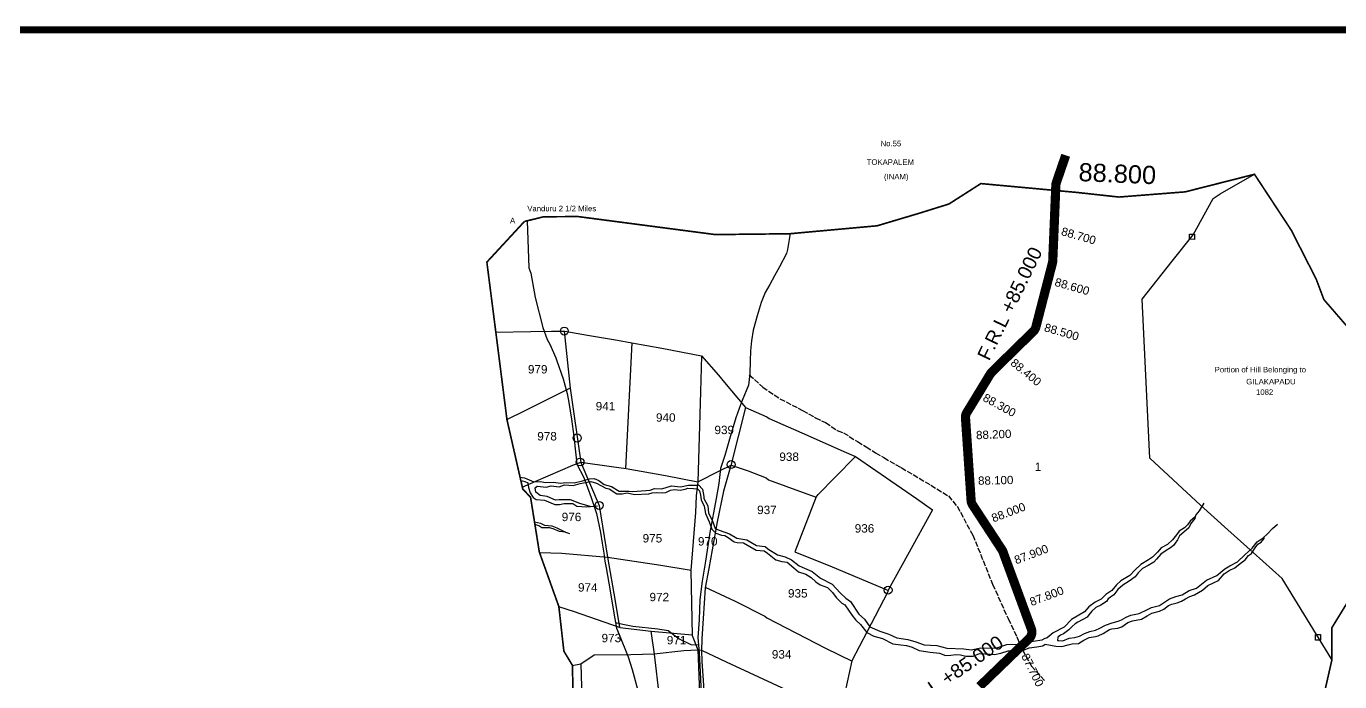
# Model space of a CAD drawing. Header units: inches. Extents: x 345243 to 353865, y 1570500 to 1582700.
# Drawn here: x 348099 to 350955, y 1581275 to 1582700 of the extents above; entities that cross this region are included whole.
import ezdxf

# ---------------------------------------------------------------- set-up
doc = ezdxf.new("R2010")
doc.units = ezdxf.units.IN
doc.header["$MEASUREMENT"] = 0
doc.linetypes.add('ACAD_ISO02W100', pattern=[15, 12, -3])
for name, color, linetype in [('BLOCK', 7, 'Continuous'), ('CARTTRACK', 30, 'ACAD_ISO02W100'), ('FRAME 025', 7, 'Continuous'), ('PLOTNO', 7, 'Continuous'), ('STREAM', 4, 'Continuous'), ('VILLAGE BOUNDRY', 7, 'Continuous')]:
    doc.layers.add(name, color=color, linetype=linetype)
doc.layers.add('ROAD', color=1, linetype='Continuous', lineweight=25)
doc.styles.get("Standard").update_dxf_attribs({"font": 'arial.ttf'})

msp = doc.modelspace()

# ---------------------------------------------------------------- linework, layer by layer
at = {"layer": 'BLOCK', "color": 1, "const_width": 20}
msp.add_lwpolyline([(350359.3, 1582419.9), (350339, 1582360.8, 0.072728), (350337.9, 1582355.1), (350331.1, 1582190.1, -0.053003), (350330.5, 1582185.9), (350294.4, 1582046.4, -0.136579), (350289, 1582037.1), (350198.8, 1581948.8, 0.062364), (350195.7, 1581944.9), (350144.3, 1581860.4, 0.154908), (350141.4, 1581848.7), (350153.6, 1581669.2, 0.128479), (350156.9, 1581659.6), (350220.8, 1581561.9, -0.056645), (350222.8, 1581557.9), (350284.5, 1581390.2, -0.297114), (350279.6, 1581368.9), (350171.9, 1581264.9, -0.067233)], format="xyb", dxfattribs=at)
at = {"layer": 'BLOCK', "color": 2}
for p in [(350337.7, 1582349.9), (350333.6, 1582250), (350321.5, 1582151.2), (350296.5, 1582054.4), (350231.3, 1581980.5), (350169.9, 1581902.5), (350144, 1581810.3), (350150.8, 1581710.6), (350183.3, 1581619.2), (350232.1, 1581532.5), (350266.7, 1581438.6), (350261.4, 1581351.3), (350189.5, 1581281.9)]:
    msp.add_point(p, dxfattribs=at)
at = {"layer": 'CARTTRACK', "extrusion": (-5.60022e-05, 4.64757e-06, 1), "elevation": -12.1}
msp.add_lwpolyline([(349671.3, 1581942.4), (349700.5, 1581915.5), (349737.8, 1581890.6), (349787.1, 1581865.1), (349815, 1581849.1), (349836.9, 1581838.7), (349862.7, 1581821.6), (349876.1, 1581816.7), (349906.7, 1581797.3), (349925.7, 1581786), (349945.9, 1581773.2), (349963.5, 1581762.5), (350001.5, 1581740.7), (350040.6, 1581717.9), (350104.1, 1581679.3), (350123, 1581656.7), (350157.3, 1581594.2), (350200.4, 1581487.1), (350234, 1581412.4), (350252.9, 1581373), (350265.2, 1581344.4), (350285.1, 1581309.1), (350314.2, 1581276.8)], dxfattribs=at)
at = {"layer": 'FRAME 025', "lineweight": -3, "const_width": 15.3}
msp.add_lwpolyline([(353857.3, 1570507.3), (353857.3, 1582692.8), (345250.6, 1582692.8), (345250.6, 1570507.3), (353857.3, 1570507.3)], dxfattribs=at)
at = {"layer": 'PLOTNO', "color": 0, "extrusion": (-5.60022e-05, 4.64757e-06, 1), "elevation": -12.1}
for points in [[(350938.3, 1581323.7), (350904.7, 1581378), (350830.3, 1581499.4), (350767, 1581555.9), (350711.5, 1581605.6), (350652.7, 1581659.4), (350542.3, 1581761.2), (350538.6, 1581836.2), (350525.9, 1582107.2), (350591, 1582189.4), (350636.5, 1582246.7), (350679.7, 1582325.8), (350695, 1582335.9), (350769.8, 1582378.6)], [(349120.3, 1582035), (349196.3, 1582036.6), (349241.4, 1582037.6), (349270.1, 1582037.5), (349319.2, 1582029), (349384.8, 1582017.8), (349415.6, 1582012.3), (349481.1, 1582000.6), (349567.2, 1581983.8), (349604.1, 1581941.7), (349617.3, 1581925.9), (349663.3, 1581871.8), (349709.7, 1581851.5), (349714.4, 1581847.6), (349796.9, 1581811.6), (349876.9, 1581775.8), (349902.2, 1581764.8), (350035, 1581673.4), (350069.8, 1581649), (350015, 1581550.7), (349973.3, 1581474.3), (349971.9, 1581469.3), (349927.8, 1581384.4), (349894.5, 1581320.5), (349878.7, 1581251.4), (349867.9, 1581206.8), (349857.9, 1581096.7), (349852.2, 1581074.9), (349832.5, 1581001.3), (349826.3, 1580979.8), (349803.5, 1580926.7), (349794.2, 1580905.2), (349902.4, 1580852.8), (349955.5, 1580832.7), (350033.7, 1580801.6), (350020.5, 1580730.1), (350008, 1580726.8), (350008.3, 1580701.7), (350030.1, 1580647.6), (350092.8, 1580632.2), (350170, 1580628), (350219.3, 1580653.3), (350283.9, 1580640.3), (350304.1, 1580646.6)], [(349268.8, 1582037.6), (349281.8, 1581913.2), (349304.6, 1581751.8), (349344.8, 1581658.2), (349363, 1581546.2), (349379.4, 1581450.7), (349389.3, 1581392.9), (349291.5, 1581426.9), (349257.2, 1581438.4)], [(349416.1, 1582012.2), (349402.3, 1581738.6)], [(349567.1, 1581983.8), (349564.8, 1581905.3), (349559.5, 1581709.7), (349556, 1581679.1), (349554.3, 1581643.3), (349544.5, 1581517), (349547.4, 1581376), (349559, 1581344.7), (349567, 1581343.9), (349621.3, 1581318.8), (349791.4, 1581239.6), (349868.3, 1581206.2), (350018.4, 1581153.8), (350113.5, 1581120.3), (350121.5, 1581117.6), (350234.8, 1581102.1), (350310.2, 1581090.5), (350302.2, 1581049.1), (350312.8, 1581045.4)], [(349144.3, 1581845.1), (349183.8, 1581865.3), (349282.2, 1581914.5)], [(349663, 1581871.7), (349631.4, 1581745.5), (349615.1, 1581689.5), (349601.2, 1581623.2), (349583.2, 1581521.5), (349575, 1581479.5), (349571.2, 1581412.8), (349568.4, 1581368.6), (349567.2, 1581343.3), (349568.4, 1581319.7), (349574.6, 1581224.8), (349575.5, 1581206.2), (349580.8, 1581118.3), (349589.2, 1581033.5), (349592.6, 1580967.7), (349605.7, 1580846.9), (349599.8, 1580820.4), (349584.1, 1580750.9), (349570.4, 1580706), (349567.3, 1580679), (349571.6, 1580630.8), (349573.5, 1580607.8), (349606.5, 1580556.2), (349669.2, 1580592.1), (349682.4, 1580598.7), (349691.5, 1580605.6), (349700.5, 1580609.4), (349737.9, 1580607.3), (349779.7, 1580605.2), (349827.3, 1580601.9), (349840.6, 1580600.8), (349872.7, 1580578.8), (349896.7, 1580562.4), (349952.8, 1580547.7), (350002, 1580515.2), (350010.8, 1580476.3), (350017, 1580452.9), (350064.2, 1580445.4), (350097.6, 1580439.4), (350109.8, 1580452.1), (350146.3, 1580491.3), (350181.3, 1580528.8), (350230.8, 1580548.5), (350263.9, 1580562), (350302.4, 1580552.6)], [(349177.5, 1581698.3), (349207.1, 1581711.6), (349287.3, 1581746.4), (349304.9, 1581752.8), (349371.6, 1581743.1), (349403.8, 1581738.7), (349488.7, 1581723.6), (349559.5, 1581709.8), (349606.8, 1581733.8), (349632.1, 1581745.9), (349668.7, 1581733.5), (349708.3, 1581718.5), (349712.8, 1581714), (349788.7, 1581686.8), (349816.9, 1581676.6), (349820.9, 1581682.4), (349858.1, 1581719.9), (349902.3, 1581764.7)], [(349816.6, 1581676.9), (349770.1, 1581557.6), (349851.6, 1581524.8), (349973.8, 1581473.7)], [(349215.6, 1581555.9), (349263.6, 1581554.4), (349363.2, 1581545.7), (349478.7, 1581528.4), (349545.1, 1581517.9)], [(349575.5, 1581480.8), (349640.8, 1581450.5), (349705.1, 1581418), (349709.5, 1581414), (349837, 1581348.5), (349894.6, 1581320)], [(349389.5, 1581393), (349458, 1581385.4), (349547.4, 1581377.1)], [(349457.4, 1581385.4), (349464.1, 1581335), (349475.1, 1581242), (349479.4, 1581186.6), (349485.6, 1581086.3), (349488.3, 1581037.2), (349499.5, 1581013.6), (349515.6, 1580966.7), (349529.5, 1580926.8), (349549.7, 1580867.4), (349582, 1580849.8), (349573.1, 1580799.7), (349565.9, 1580753.9), (349562.8, 1580732.9), (349556.7, 1580692.4), (349554, 1580678), (349567.4, 1580677.8), (349579.8, 1580663.1), (349598.3, 1580641.3), (349635.6, 1580675.6), (349642.1, 1580681.1), (349686.9, 1580716.5), (349700.3, 1580708.4), (349708.8, 1580699.4), (349713.8, 1580647.5), (349704.3, 1580632.6), (349700.4, 1580609.4)], [(349286.3, 1581310.7), (349305, 1581314.2), (349333.6, 1581333.9), (349413.8, 1581334.5), (349464.7, 1581335.6), (349528.9, 1581342.8), (349559, 1581344.7)], [(349559, 1581344.8), (349561.2, 1581287.7), (349564.8, 1581188.8), (349570.2, 1581064.6), (349574.5, 1581003.2), (349576.8, 1580955.2), (349580, 1580885.5), (349582, 1580849.6)], [(349305.1, 1581314.2), (349307.2, 1581239.5), (349306.2, 1581218.7), (349305.2, 1581197), (349304.2, 1581188.1), (349275.3, 1581109.7), (349266.8, 1581085.6), (349290.1, 1581077.9), (349425.6, 1581034.1), (349468.8, 1581019.1), (349499.3, 1581013.8)]]:
    msp.add_lwpolyline(points, dxfattribs=at)
for points in [[(350628.2, 1582248.4), (350639.3, 1582248.4), (350639.3, 1582237.1), (350628.2, 1582237.2)], [(350902.3, 1581377.7), (350913.3, 1581377.7), (350913.2, 1581365.8), (350902.3, 1581365.8)]]:
    msp.add_lwpolyline(points, close=True, dxfattribs=at)
at = {"layer": 'PLOTNO', "color": 0, "extrusion": (-5.60022e-05, 4.64757e-06, 1)}
for centre, radius in [((349269.1, 1582037.6, -12.1), 8.58), ((349297, 1581805.2, -12.1), 8.77), ((349303.3, 1581752.9, -12.1), 8.51), ((349631.6, 1581747.3, -12.1), 8.73), ((349344.7, 1581658.6, -12.1), 8.82), ((349973, 1581474.3, -12.1), 8.63)]:
    msp.add_circle(centre, radius, dxfattribs=at)
at = {"layer": 'ROAD', "extrusion": (-5.60022e-05, 4.64757e-06, 1), "elevation": -12.1}
for points in [[(349188.4, 1582277.3), (349192.2, 1582175.4), (349195.9, 1582163.9), (349205.7, 1582110.4), (349222.3, 1582045.2), (349232.1, 1582019.5), (349237.8, 1582009.3), (349250.6, 1581979.7), (349253.1, 1581973), (349266.4, 1581933.6), (349274.9, 1581901.9), (349278.9, 1581882.6), (349284.7, 1581845.9), (349289.5, 1581808.5), (349294.4, 1581768.9), (349296.4, 1581748.4), (349311.6, 1581719.3), (349327.7, 1581675.8), (349339, 1581641.2), (349348, 1581600), (349351.1, 1581576.7), (349354.6, 1581555), (349357, 1581537.2), (349360.3, 1581522.8), (349369, 1581472.7), (349376.6, 1581424.4), (349382.4, 1581391.5), (349388.3, 1581377.6), (349407.8, 1581329.5), (349416.8, 1581301.6), (349430.6, 1581251.2), (349434.4, 1581232), (349446, 1581186.7), (349456.9, 1581141.6), (349467.3, 1581100.6), (349473.5, 1581070.6), (349482.5, 1581034.1), (349486.2, 1581020.4), (349496, 1581002.1), (349509.9, 1580964.7), (349531.7, 1580903.1), (349545.2, 1580867.5), (349557.2, 1580856.1), (349577.5, 1580847.1), (349591.6, 1580844.5)], [(349760, 1582249.5), (349754.1, 1582214.7), (349752.2, 1582206.7), (349737, 1582177.3), (349725.9, 1582157.8), (349715.7, 1582139.3), (349705.5, 1582121.2), (349697.4, 1582099.5), (349688.6, 1582070.9), (349680, 1582039.7), (349676.1, 1582016.6), (349674, 1581994.7), (349673.2, 1581973.2), (349672.1, 1581944.5), (349669.3, 1581919.7), (349655.5, 1581886.7), (349649.1, 1581869.2), (349642.3, 1581849.3), (349628.2, 1581803), (349618.4, 1581766.9), (349608.5, 1581738.5), (349604.7, 1581706.3), (349599.4, 1581673.3), (349585.8, 1581600), (349575.8, 1581537.4), (349568.8, 1581493.9), (349563.6, 1581453.8), (349561.9, 1581409.6), (349559.2, 1581371.3), (349562.1, 1581337.7), (349564.3, 1581296.9), (349567.2, 1581231.5), (349575, 1581100.8), (349580.8, 1581024.1), (349582.7, 1580995.9), (349583.2, 1580987.6), (349583.5, 1580932.6), (349589, 1580888.4), (349591.7, 1580850.2), (349583.6, 1580801), (349574.3, 1580756.6), (349562, 1580685.6), (349557.8, 1580670)], [(349380.3, 1581404.3), (349396.3, 1581400.3), (349417.7, 1581396), (349472.5, 1581390), (349494.8, 1581386.8), (349519.1, 1581368.6), (349543.8, 1581356), (349560.8, 1581355.2)]]:
    msp.add_lwpolyline(points, dxfattribs=at)
at = {"layer": 'STREAM', "extrusion": (-5.60022e-05, 4.64757e-06, 1), "elevation": -12.1}
for points in [[(349172.3, 1581720.3), (349182.6, 1581718.2), (349203.1, 1581709.9), (349217, 1581710.9), (349228, 1581708.6), (349246.4, 1581709.2), (349260.1, 1581707.3), (349273, 1581708.6), (349290.3, 1581707.6), (349308.9, 1581712.1), (349324, 1581716.4), (349333.8, 1581716.9), (349343.8, 1581712.7), (349356, 1581704.4), (349371.4, 1581699.9), (349388.3, 1581689.8), (349409.8, 1581689.8), (349417.9, 1581688.5), (349455.6, 1581692), (349465, 1581695.6), (349481.1, 1581694.4), (349502.2, 1581701.1), (349521.5, 1581699), (349538.9, 1581702.6), (349557.8, 1581702.4), (349561.1, 1581703.3), (349569.3, 1581693.7), (349572.3, 1581678.3), (349572.7, 1581673.3), (349581.3, 1581658), (349582.4, 1581641.8), (349590.3, 1581626.6), (349597, 1581608.3), (349605.7, 1581604.7), (349628.4, 1581596.9), (349644.3, 1581587.1), (349666.1, 1581583.6), (349687, 1581571.4), (349705.6, 1581568.9), (349711.5, 1581564.4), (349732.4, 1581551.3), (349749, 1581546.5), (349763.4, 1581540.4), (349780, 1581527.4), (349808.3, 1581514.6), (349826.3, 1581500.5), (349851.5, 1581487), (349868.9, 1581468.5), (349881.3, 1581456.7), (349891.5, 1581449.4), (349909.5, 1581422.3), (349922, 1581411.4), (349933.4, 1581394.5), (349955.4, 1581385.2), (349974.5, 1581378.8), (349992, 1581370.8), (350015.8, 1581367.2), (350033.4, 1581361.8), (350051.2, 1581355.2), (350079.2, 1581353.9), (350100.8, 1581348), (350137.7, 1581347), (350153.5, 1581344.6), (350175.1, 1581349.2), (350207.3, 1581348.5), (350231, 1581356), (350264.5, 1581357), (350288.2, 1581363.4), (350308.1, 1581366.3), (350314.8, 1581369.7)], [(349174.4, 1581711.6), (349178.1, 1581712.1), (349183.4, 1581710.9), (349189.6, 1581707.4), (349190.9, 1581697.6), (349194.5, 1581685.9), (349201.4, 1581675.5), (349207.9, 1581671.8), (349226.3, 1581669.9), (349248.4, 1581660.5), (349258.8, 1581660.5), (349268.5, 1581662.9), (349287.2, 1581662.4), (349296, 1581657), (349317.7, 1581655.6), (349341.1, 1581657.6)], [(349324.9, 1581656.2), (349302.7, 1581663), (349282.7, 1581670.7), (349258, 1581670.7), (349249.6, 1581670.2), (349231.6, 1581677.7), (349216.8, 1581680.4), (349207.1, 1581687.3), (349205.4, 1581696.6), (349210.3, 1581700.3), (349229.3, 1581698.3), (349240.1, 1581701.1), (349258.1, 1581699.3), (349269.6, 1581703), (349288.1, 1581701.6), (349303.3, 1581706.1), (349322.4, 1581710), (349326.8, 1581710.3), (349339.3, 1581707.1), (349359.3, 1581696.1), (349366.2, 1581694.5), (349383.1, 1581683.8), (349395, 1581683.6), (349405.5, 1581686), (349421.5, 1581682.2), (349452.6, 1581683.6), (349460.1, 1581685.7), (349470.5, 1581686.4), (349483.5, 1581685.7), (349489.5, 1581687), (349499.8, 1581691.5), (349509.3, 1581692.9), (349521, 1581691.6), (349531.9, 1581693.7), (349537.7, 1581696), (349549.8, 1581695.1), (349558.6, 1581695), (349562.9, 1581690.6), (349565.2, 1581681.2), (349566.7, 1581670.9), (349573, 1581656.6), (349575.7, 1581640.9), (349584.3, 1581622.7), (349589.8, 1581606.7), (349598.4, 1581597.9), (349611, 1581593.7), (349617.8, 1581593.5), (349625, 1581589.1), (349638.2, 1581579.6), (349644.7, 1581577.8), (349658.7, 1581577.4), (349686.4, 1581561.6), (349703.9, 1581559.8), (349710.9, 1581554.4), (349729, 1581540.2), (349741.8, 1581536.9), (349753.7, 1581535.3), (349768.4, 1581522.7), (349778.6, 1581514), (349794, 1581509.4), (349805.8, 1581501.6), (349816.3, 1581492.1), (349825.1, 1581486.2), (349841, 1581480.3), (349852, 1581468.9), (349860.2, 1581458.1), (349872.6, 1581446.3), (349879.1, 1581442.5), (349895.3, 1581418.9), (349903.1, 1581408.8), (349913.2, 1581399.7), (349926.6, 1581382.1), (349942, 1581374.2), (349960.6, 1581369.4), (349983.5, 1581357.8), (350000.5, 1581355.3), (350013.2, 1581354.2), (350025.2, 1581350.6), (350040.3, 1581343), (350064.6, 1581339.2), (350084.6, 1581337.5), (350098.1, 1581332.3), (350109.5, 1581332.9), (350120.1, 1581334.4), (350130.3, 1581333.7), (350142.1, 1581330.5), (350157.8, 1581330.8), (350172.2, 1581336.6), (350194.8, 1581335.3), (350204.4, 1581334.6), (350218, 1581337.6), (350234.1, 1581342.5), (350254, 1581342.5), (350266.3, 1581343.4), (350280.2, 1581348.9), (350296.4, 1581351.1), (350309.5, 1581353.5), (350314.4, 1581356.7)], [(350659.4, 1581663.7), (350649.3, 1581647.1), (350642.2, 1581638.1), (350640.5, 1581634.1), (350630, 1581624.6), (350624.3, 1581616.6), (350617.4, 1581609.9), (350606.1, 1581602.5), (350600.4, 1581594.8), (350591.3, 1581583.9), (350580.4, 1581573.3), (350566.7, 1581566.6), (350558.7, 1581557.2), (350548.2, 1581546.3), (350539.2, 1581540), (350522.3, 1581530.2), (350509.7, 1581517.5), (350499.1, 1581506), (350479.3, 1581494.4), (350469.4, 1581486), (350459.6, 1581473.6), (350446.8, 1581464.9), (350436.1, 1581454.6), (350423.3, 1581448.2), (350409.9, 1581438), (350400, 1581427.1), (350371.9, 1581410.2), (350355.6, 1581394.1), (350332.3, 1581381.5), (350318.9, 1581370.5), (350314.3, 1581368.9)], [(349204.2, 1581622.9), (349217.2, 1581619.7), (349226.1, 1581615.5), (349241.9, 1581614.1), (349253.1, 1581609.9), (349271.6, 1581600.2), (349280.3, 1581597.4)], [(350641.6, 1581637.1), (350640.1, 1581630), (350631.4, 1581619.4), (350627.2, 1581609.8), (350616.5, 1581600.2), (350607, 1581592.3), (350602.2, 1581583.7), (350597.6, 1581576.4), (350593.4, 1581571.2), (350587.5, 1581566.2), (350578, 1581560.8), (350566.2, 1581552.5), (350557, 1581542), (350551.1, 1581535.3), (350538.6, 1581527.9), (350526.6, 1581521.5), (350516.5, 1581511.7), (350510.1, 1581503.2), (350497.6, 1581493.7), (350483.3, 1581485.4), (350472.9, 1581476), (350464.2, 1581464.2), (350451.3, 1581455.3), (350448.3, 1581449.4), (350435.8, 1581441.9), (350424.9, 1581436.7), (350416, 1581428.8), (350409.6, 1581420.4), (350405.9, 1581415.9), (350385.4, 1581404.8), (350379.9, 1581401), (350373.6, 1581395.3), (350366.4, 1581387.8), (350354.3, 1581379.2), (350347.9, 1581376.5), (350342.5, 1581372), (350341.1, 1581365.1), (350344.4, 1581364.6), (350353.2, 1581363.8), (350366.5, 1581369.8), (350378.9, 1581371.5), (350389.5, 1581374.1), (350400.3, 1581380.1), (350411.7, 1581384.7), (350424.2, 1581387.6), (350433.6, 1581391.4), (350445.5, 1581398.4), (350460.3, 1581403.6), (350473.5, 1581406.6), (350480.8, 1581410.1), (350490.6, 1581415.7), (350501, 1581419.7), (350519.1, 1581423.2), (350537.3, 1581432.1), (350545.7, 1581436.5), (350563.6, 1581440.8), (350585.2, 1581455.1), (350599.1, 1581460.4), (350612.2, 1581463.9), (350627.6, 1581473.7), (350643.7, 1581478.4), (350665.7, 1581495.8), (350688.1, 1581506.1), (350705.2, 1581520.9), (350716.3, 1581527.2), (350732.7, 1581535.9), (350748.8, 1581550.8), (350764.9, 1581565.6), (350775.9, 1581579.1), (350788.9, 1581587.9), (350798.3, 1581596.6), (350809, 1581608.6), (350819.6, 1581617.6)], [(349271.6, 1581600.2), (349258.7, 1581602.1), (349244.6, 1581607.5), (349237, 1581609.8), (349220.5, 1581609.7), (349213.5, 1581614.2), (349204.9, 1581616.8)], [(350314.4, 1581356.7), (350337.5, 1581352.6), (350351.2, 1581351.6), (350364.7, 1581355.3), (350373.6, 1581357.6), (350386.8, 1581358.6), (350398.7, 1581365.9), (350410.3, 1581371.2), (350424.2, 1581373.5), (350429.9, 1581374.8), (350441, 1581379.9), (350454.2, 1581388.6), (350459.7, 1581390.2), (350472.9, 1581391.4), (350481.5, 1581394.6), (350494.5, 1581403.7), (350504.2, 1581407.3), (350523.8, 1581411.6), (350536.6, 1581418.6), (350546.4, 1581424.3), (350563, 1581428.5), (350572.9, 1581433.1), (350582.5, 1581440.8), (350590.1, 1581444.2), (350601.7, 1581446.8), (350611.2, 1581450.4), (350620, 1581455.3), (350629, 1581460.8), (350639.4, 1581464.1), (350656.9, 1581474), (350668, 1581484.3), (350682, 1581491.2), (350691.5, 1581495.4), (350703.7, 1581510.1), (350714.6, 1581517), (350727.4, 1581522.5), (350738.7, 1581532.2), (350749.2, 1581540.6), (350756.7, 1581549.6), (350763.6, 1581554), (350771.5, 1581566.2), (350777.4, 1581574.4), (350784.5, 1581578.8), (350790.6, 1581586.9), (350790.7, 1581589.5)]]:
    msp.add_lwpolyline(points, dxfattribs=at)
at = {"layer": 'VILLAGE BOUNDRY', "lineweight": -3, "extrusion": (-2.01796e-05, -5.6368e-05, 1), "const_width": 3.55, "elevation": -96.1}
for points in [[(349182.3, 1582276), (349224.6, 1582286.3), (349299.3, 1582286.6), (349597.3, 1582247.5), (349759.2, 1582249.3), (349949.2, 1582266.6), (350038.6, 1582293.2), (350105.4, 1582314), (350174.8, 1582358.4), (350384, 1582339.1), (350475, 1582329.1), (350619.2, 1582340.4), (350769.8, 1582378.6), (350849.9, 1582256.8), (350904.3, 1582150), (350920.6, 1582106.3), (350976.2, 1582042), (351006.5, 1581979.2), (351029.6, 1581954.2), (351049.8, 1581903.4), (351018.6, 1581820.6), (351027.4, 1581764.3), (351011.5, 1581697.1), (351028.7, 1581540.4), (350938.1, 1581392.6), (350938.1, 1581322.7), (350920.4, 1581244.8), (350910.1, 1581185.1), (350889.9, 1581072.8), (350891.6, 1580955.4), (350889.7, 1580798.9), (350893, 1580642.2), (350899.2, 1580536.9), (350929.5, 1580455.2), (350924.3, 1580320.5), (350862.3, 1580105.7), (350909.8, 1580064.7), (350942.1, 1580023.6), (350930.2, 1579950.9), (350926, 1579868), (350800.5, 1579903.2), (350735.7, 1579926), (350676, 1579890), (350517.5, 1579770.1), (350392.3, 1579632), (350345.1, 1579540.8), (350322.2, 1579481.6), (350314.4, 1579420.9), (350300.5, 1579313.5), (350291.4, 1579243.9), (350287.6, 1579214.1), (350406.2, 1579134.2), (350513.3, 1579041.4), (350595.8, 1578942.1), (350612.7, 1578892.8), (350621.6, 1578867), (350615, 1578666.8), (350604.3, 1578511.5), (350603, 1578414.8), (350607.2, 1578286.9), (350621.2, 1578130.5), (350655.2, 1577905.4), (350646.6, 1577812.2), (350682.5, 1577793.1), (350735.8, 1577825.9), (350770.6, 1577839.5), (350810.9, 1577839.4), (350842.7, 1577815.4), (350877.6, 1577786.8), (350935.8, 1577779.9), (351081.7, 1577888.4), (351140.9, 1577889.3), (351235.5, 1577877.9), (351286.6, 1577913.4), (351382.4, 1577920.6), (351466.9, 1577893.5), (351522.3, 1577863.5), (351768.2, 1577884.2), (351768.2, 1577884.2), (351774.7, 1577884.7), (351942.4, 1577894), (351997.3, 1577896.9), (352095.6, 1577862.5), (352157.3, 1577877.1), (352195.2, 1577856.4), (352198.3, 1577965), (352204.7, 1578078.1), (352212, 1578176.9), (352250.2, 1578370), (352303.4, 1578580.4), (352346.8, 1578650.6), (352393.8, 1578785.5), (352525.6, 1578889.5)], [(349182.3, 1582276), (349100.6, 1582187.6), (349120.3, 1582033.7), (349144.3, 1581845.1), (349178.7, 1581694), (349195.6, 1581676.5), (349214.7, 1581557.2), (349257.1, 1581438.8), (349268.1, 1581341.6), (349286.5, 1581311), (349289.9, 1581186.7), (349217.6, 1580959.8), (349225.5, 1580830.1), (349200.5, 1580826.6), (349131.4, 1580707.2), (349102.7, 1580651.7), (349028.9, 1580552.7), (348927, 1580425), (348894.8, 1580376.6), (348827.3, 1580279.2), (348721.5, 1580116), (348679.4, 1580052.3), (348659.8, 1580041.4), (348622.1, 1580024.4), (348583.1, 1579991.6), (348546.8, 1579989.3), (348417, 1580002.3), (348288.6, 1580014.7), (348188.8, 1580023.7), (348143.6, 1580027.8), (348097, 1580044.1), (348021.7, 1580069.9), (347905.6, 1580113.8), (347828.8, 1580143.4), (347721, 1580182.2), (347674.1, 1580182.2), (347560.7, 1580182.8), (347477, 1580172.8), (347530.6, 1580071), (347528.6, 1580014.6), (347524.4, 1579881.3), (347522.5, 1579835.1), (347520, 1579800.8), (347512.1, 1579765.5), (347474.6, 1579467.8), (347505.5, 1579213.9), (347533.3, 1579146), (347559.8, 1579075.3), (347579.3, 1579029), (347602.1, 1578992.6), (347613.9, 1578964.7), (347627.7, 1578929.3), (347640.2, 1578891), (347668.3, 1578806.4), (347727.9, 1578618.8), (347756.3, 1578527.9), (347767.7, 1578493.6), (347766, 1578438.5), (347768.5, 1578406.8), (347775.8, 1578333.6), (347782.6, 1578265.9), (347783.1, 1578244.7), (347782.6, 1578119.7), (347782.7, 1578038.9), (347762.8, 1578003.4), (347714.8, 1577912.1), (347684.8, 1577856.9), (347652.6, 1577803.1), (347642.2, 1577782.4), (347614.2, 1577737.6), (347562.8, 1577655.4), (347490.2, 1577480.5), (347473.9, 1577473.1), (347331.5, 1577404.3), (347328.7, 1577403), (347192.2, 1577337.1), (347148.5, 1577210), (347123, 1577134.1), (347113.4, 1577117.7), (347078.5, 1577015.4), (347073.3, 1576924.2), (347063.7, 1576799.4), (347081.7, 1576710.9), (347071.5, 1576632.6), (347036, 1576586.7), (346966.7, 1576491), (346935.4, 1576448.2), (346927.1, 1576439.9), (346856.2, 1576366.4), (346809.8, 1576292.2), (346781.1, 1576204.4), (346766.1, 1576144.2), (346761.5, 1576118), (346714.5, 1576066.8), (346656.7, 1576001.7), (346608.5, 1575933.4), (346552.3, 1575925.3), (346547.6, 1575917.6), (346518.7, 1575913.2), (346432, 1575878.7), (346338.3, 1575868.2), (346432, 1575878.7), (346465.3, 1575829.3), (346498.7, 1575780), (346540.2, 1575722.1), (346561, 1575700.1), (346515.7, 1575657.1), (346470.9, 1575621.9), (346461.4, 1575617), (346369.1, 1575547), (346275.8, 1575471.5), (345977.5, 1575220.1), (345927.9, 1575038.6), (345897.7, 1574924.1), (345874.3, 1574837.2), (345830.6, 1574793.5), (345743.8, 1574703.6), (345666.5, 1574623.7), (345605.6, 1574557.7), (345542.6, 1574491.8), (345530, 1574482.5), (345445.7, 1574416.3), (345353.8, 1574346.1), (345266.3, 1574284), (345488.2, 1574190.3), (345603.6, 1574137.6), (345676.1, 1574134), (345789.8, 1574140.6), (345903.6, 1574181.6), (346033.3, 1574161.5), (346177.8, 1574077), (346248.6, 1574040.5), (346443, 1573938.7), (346565, 1573870.7), (346742.7, 1573765.9), (347132, 1573572.2), (347309.5, 1573471.5), (347410, 1573417), (347498.8, 1573368.1), (347503.1, 1573278.6), (347477.4, 1573122.1), (347533.2, 1572801), (347558.1, 1572540), (347711.6, 1572426.8), (347764.8, 1572084), (347815.9, 1571935.7), (347858.2, 1571868.8), (347942.1, 1571665.9), (347969.9, 1571556.9), (348142.4, 1571529.6), (348245.3, 1571499.6), (348596.6, 1571562), (348740.8, 1571609.3), (349055.7, 1571744), (349179.6, 1571797.7), (349383.7, 1571829.4), (349841.4, 1571793.8), (349856.6, 1571797), (350065, 1571785.4), (350233.4, 1571890.2), (350232.6, 1571893.2), (350395.5, 1571994), (350452.3, 1572034.8), (350574.9, 1572134.2), (350633.9, 1572181.8), (350641.4, 1572196.2), (350758.8, 1572291), (350980.4, 1572448.2), (351220.7, 1572513.9)]]:
    msp.add_lwpolyline(points, dxfattribs=at)

# ---------------------------------------------------------------- texts
at = {"layer": 'BLOCK', "color": 1}
for s, height, rotation, p in [('88.800', 39.46, 357.6143, (350386.6, 1582363.9)), ('F.R.L +85.000', 30, 63.9621, (350192.6, 1581971.2)), ('F.R.L +85.000', 30, 34.8266, (350008, 1581201.1))]:
    msp.add_text(s, height=height, rotation=rotation, dxfattribs=at).set_placement(p)
at = {"layer": 'BLOCK', "color": 0}
for s, rotation, p in [('88.700', 343.9597, (350347.9, 1582246.8)), ('88.600', 343.9597, (350333.9, 1582136.5)), ('88.500', 343.9597, (350311, 1582037.8)), ('88.400', 320.612, (350237.6, 1581965.6)), ('88.300', 331.0864, (350177.2, 1581887.3)), ('88.200', 2.3923, (350164.7, 1581802.4)), ('88.100', 1.2605, (350168.8, 1581703.4)), ('88.000', 20.6978, (350202, 1581621.5)), ('87.900', 20.6978, (350251.6, 1581530.3)), ('87.800', 20.6978, (350285.1, 1581439.5)), ('87.700', 296.4676, (350262.1, 1581331))]:
    msp.add_text(s, height=18, rotation=rotation, dxfattribs=at).set_placement(p)
at = {"layer": 'PLOTNO', "color": 0, "extrusion": (-5.60022e-05, 4.64757e-06, 1)}
for s, height, p in [('No.55', 12.06, (349956.7, 1582439.5, -12.1)), ('TOKAPALEM', 12.06, (349926.5, 1582399.1, -12.1)), ('(INAM)', 12.06, (349964.1, 1582367.4, -12.1)), ('Vanduru 2 1/2 Miles', 12.062, (349188.5, 1582298.1, -12.1)), ('A', 12.1, (349151, 1582272.1, -12.1)), ('979', 18.27, (349189.9, 1581945.5, -12.1)), ('Portion of Hill Belonging to', 12.062, (350683.3, 1581947.8, -12.1)), ('GILAKAPADU', 12.06, (350751.7, 1581921.7, -12.1)), ('1082', 12.06, (350773.1, 1581899, -12.1)), ('941', 18.27, (349337.3, 1581865.2, -12.1)), ('940', 18.27, (349468.3, 1581840.6, -12.1)), ('939', 18.27, (349595.5, 1581813.6, -12.1)), ('978', 18.27, (349210.2, 1581799.8, -12.1)), ('938', 18.27, (349736.6, 1581755.3, -12.1)), ('1', 18.3, (350292.1, 1581733.5, -12.1)), ('937', 18.27, (349688.3, 1581639.7, -12.1)), ('976', 18.27, (349263.4, 1581624.4, -12.1)), ('975', 18.27, (349439.3, 1581578, -12.1)), ('936', 18.27, (349900.5, 1581599.5, -12.1)), ('970', 18.27, (349559.6, 1581571.4, -12.1)), ('974', 18.27, (349298.8, 1581471.1, -12.1)), ('972', 18.27, (349454.3, 1581450.2, -12.1)), ('935', 18.27, (349755.4, 1581458.3, -12.1)), ('973', 18.27, (349350, 1581361, -12.1)), ('971', 18.27, (349491.9, 1581356.5, -12.1)), ('934', 18.27, (349720.3, 1581325.6, -12.1))]:
    msp.add_text(s, height=height, rotation=0.0164, dxfattribs=at).set_placement(p)

doc.saveas('drawing.dxf')
